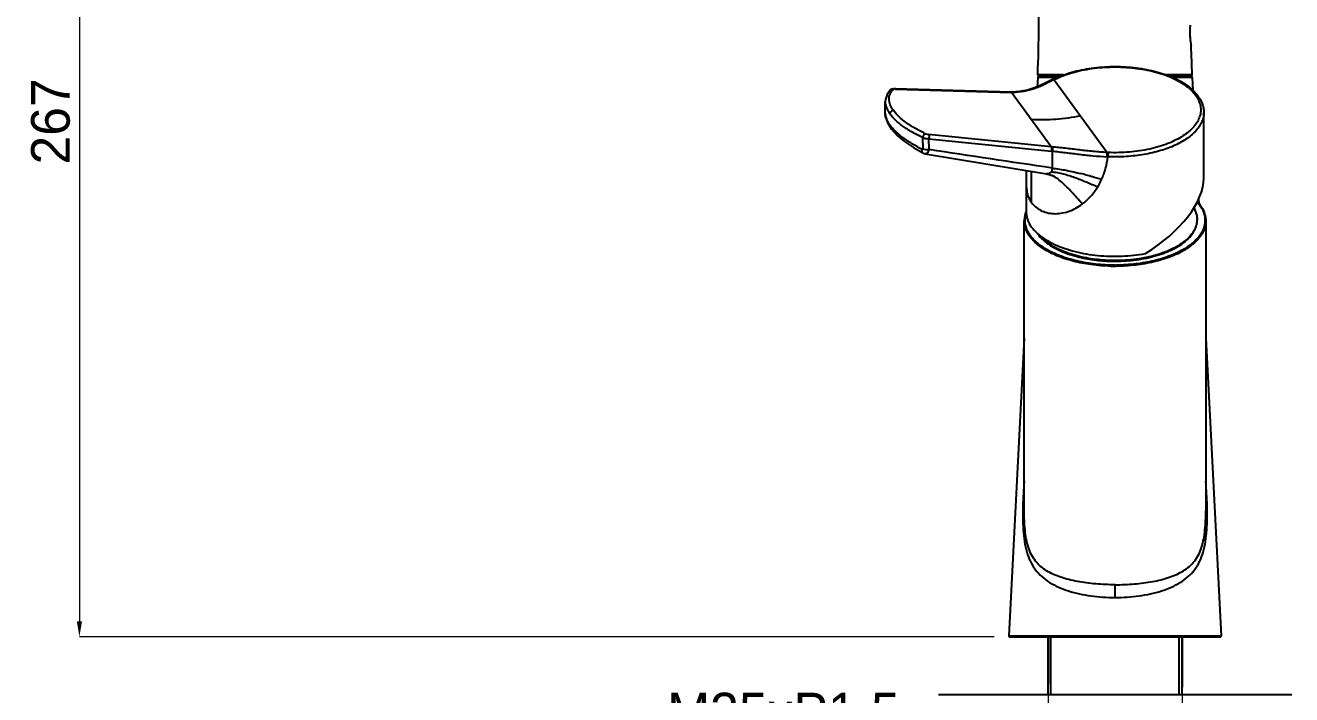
# Model space of a CAD drawing. Extents: x 0 to 1462, y 0 to 1072.
# Drawn here: x 715.1 to 1043, y 480.5 to 653.9 of the extents above; entities that cross this region are included whole.
import ezdxf

# ---------------------------------------------------------------- set-up
doc = ezdxf.new("R2010")
doc.units = 0
doc.header["$LTSCALE"] = 10
doc.header["$MEASUREMENT"] = 0
doc.header["$PDMODE"] = 3
doc.header["$PDSIZE"] = -10
doc.layers.get('0').update_dxf_attribs({"linetype": 'CONTINUOUS'})
doc.layers.get('DEFPOINTS').update_dxf_attribs({"linetype": 'CONTINUOUS'})
doc.styles.add('Daelim Dimension', font='')
doc.styles.get('Daelim Dimension').set_extended_font_data('나눔고딕')
doc.dimstyles.new('DEFAULT', dxfattribs={"dimscale": 2, "dimtxt": 2, "dimasz": 2, "dimexe": 0, "dimexo": 2, "dimgap": 1, "dimtad": 1, "dimdec": 0, "dimzin": 9, "dimdsep": 46, "dimtxsty": 'Daelim Dimension', "dimcen": 0.5, "dimclrd": 5, "dimclre": 5, "dimclrt": 256, "dimadec": 1, "dimazin": 0, "dimtfac": 1, "dimtdec": 0, "dimtix": 1, "dimtmove": 0, "dimatfit": 3, "dimfxl": 1, "dimtolj": 1, "dimtzin": 1, "dimlwd": 9, "dimlwe": 9, "dimarcsym": 0})

# ---------------------------------------------------------------- blocks, each defined once
blk = doc.blocks.new('*D7')
at = {"color": 5, "lineweight": 9, "ltscale": 0.5, "transparency": 16777216}
for p, q in [((767.64, 762.42), (729.15, 762.42)), ((729.15, 758.42), (729.15, 499.5)), ((965.97, 495.5), (729.15, 495.5))]:
    blk.add_line(p, q, dxfattribs=at)
at = {"color": 5, "ltscale": 0.5, "transparency": 16777216}
for points in [[(728.48, 758.42), (729.82, 758.42), (729.15, 762.42)], [(728.48, 499.5), (729.82, 499.5), (729.15, 495.5)]]:
    blk.add_solid(points, dxfattribs=at)
at = {"layer": 'DEFPOINTS', "color": 0, "ltscale": 0.5, "transparency": 16777216}
for p in [(771.64, 762.42), (729.15, 495.5), (969.97, 495.5)]:
    blk.add_point(p, dxfattribs=at)
at = {"color": 7, "ltscale": 0.5, "transparency": 16777216, "insert": (721.71, 628.96), "char_height": 10, "attachment_point": 5, "rotation": 90, "style": 'Daelim Dimension'}
blk.add_mtext('\\A1;267', dxfattribs=at)
blk = doc.blocks.new('*D9')
at = {"color": 5, "lineweight": 9, "ltscale": 0.5, "transparency": 16777216}
for p, q in [((979.91, 484.11), (979.91, 468.24)), ((1014.61, 484.11), (1014.61, 468.24)), ((979.91, 468.24), (876.42, 468.24)), ((1010.61, 468.24), (983.91, 468.24))]:
    blk.add_line(p, q, dxfattribs=at)
at = {"color": 5, "ltscale": 0.5, "transparency": 16777216}
for points in [[(983.91, 468.91), (983.91, 467.57), (979.91, 468.24)], [(1010.61, 468.91), (1010.61, 467.57), (1014.61, 468.24)]]:
    blk.add_solid(points, dxfattribs=at)
at = {"layer": 'DEFPOINTS', "color": 0, "ltscale": 0.5, "transparency": 16777216}
for p in [(979.91, 488.11), (1014.61, 488.11), (979.91, 468.24)]:
    blk.add_point(p, dxfattribs=at)
at = {"color": 7, "ltscale": 0.5, "transparency": 16777216, "insert": (911.41, 475.94), "char_height": 10, "attachment_point": 5, "style": 'Daelim Dimension'}
blk.add_mtext('\\A1;M35xP1.5', dxfattribs=at)

msp = doc.modelspace()

# ---------------------------------------------------------------- linework, layer by layer
at = {"color": 7, "linetype": 'Continuous'}
for p, q in [((977.25, 640.31), (977.13, 637.93)), ((982.76, 640.5), (977.45, 640.5)), ((977.47, 640.8), (983.48, 640.8)), ((979.27, 640.81), (979.26, 640.7)), ((983.24, 640.7), (979.26, 640.7)), ((979.26, 640.7), (979.26, 640.5)), ((981.32, 639.9), (981.32, 639.9)), ((1011.09, 640.8), (1017.05, 640.8)), ((1015.26, 640.7), (1011.32, 640.7)), ((1017.07, 640.5), (1011.77, 640.5)), ((1015.24, 640.81), (1015.26, 640.7)), ((1015.26, 640.7), (1015.26, 640.5)), ((1017.27, 640.31), (1017.44, 636.98)), ((939.04, 637.03), (939.04, 637.03)), ((940.28, 637.42), (939.92, 637.41)), ((970.36, 636.58), (940.28, 637.42)), ((940.28, 637.42), (940.28, 637.42)), ((940.45, 637.33), (970.49, 636.49)), ((970.56, 636.58), (970.36, 636.58)), ((972.52, 636.67), (970.56, 636.58)), ((937.77, 631.11), (937.77, 634.07)), ((1020.26, 614.26), (1020.26, 631.27)), ((947.45, 624.78), (947.54, 621.74)), ((980.76, 622.39), (949.01, 625.57)), ((949.04, 624.49), (980.78, 621.3)), ((947.48, 620.79), (947.48, 620.79)), ((948.15, 620.56), (979.54, 615.39)), ((974.26, 613.84), (974.26, 605.55)), ((979.55, 615.39), (979.54, 615.39)), ((981, 614.97), (981, 614.98)), ((1017.7, 606.67), (1018.13, 605.55)), ((1018.9, 608.84), (1018.96, 607.7)), ((973.76, 528.15), (973.76, 603.21)), ((1020.76, 603.21), (1020.76, 528.14)), ((996.33, 592.77), (996.34, 592.77)), ((997.34, 592.76), (997.35, 592.76)), ((973.76, 572.84), (969.77, 495.71)), ((1020.76, 572.84), (1024.75, 495.71)), ((973.76, 528.13), (973.76, 528.14)), ((1020.76, 528.12), (1020.76, 528.13)), ((969.97, 495.5), (1024.55, 495.5))]:
    msp.add_line(p, q, dxfattribs=at)
at = {"color": 9, "linetype": 'Continuous'}
for p, q in [((982.31, 640.31), (977.25, 640.31)), ((977.61, 641.01), (977.27, 641.01)), ((979.23, 641.01), (977.61, 641.01)), ((983.92, 641.01), (979.23, 641.01)), ((981.47, 639.77), (981.19, 639.63)), ((981.47, 639.77), (995.19, 620.91)), ((1015.29, 641.01), (1010.56, 641.01)), ((1017.27, 640.31), (1012.19, 640.31)), ((1016.91, 641.01), (1015.29, 641.01)), ((1017.25, 641.01), (1016.91, 641.01)), ((980.76, 622.39), (970.49, 636.49)), ((970.65, 636.49), (970.73, 636.48)), ((949.12, 621.68), (949.04, 624.49)), ((980.78, 621.3), (981.04, 621.27)), ((981.04, 616.86), (981.04, 621.28)), ((995.13, 619.82), (995.42, 619.81)), ((996.15, 591.48), (996.12, 591.48)), ((997.57, 591.46), (997.54, 591.46)), ((997.26, 505.66), (997.26, 508.97)), ((969.77, 495.71), (1024.75, 495.71))]:
    msp.add_line(p, q, dxfattribs=at)
at = {"color": 0, "linetype": 'Continuous'}
for p, q in [((979.91, 495.71), (979.91, 483.19)), ((979.91, 480.5), (979.91, 495.71)), ((980.66, 480.5), (980.66, 495.71)), ((1013.86, 480.5), (1013.86, 495.71)), ((1014.61, 495.71), (1014.61, 482.44)), ((1014.61, 480.5), (1014.61, 495.71)), ((1043, 480.5), (951.52, 480.5))]:
    msp.add_line(p, q, dxfattribs=at)
at = {"color": 7, "linetype": 'Continuous'}
for points in [[(981.11, 639.79), (978.84, 638.67), (976.67, 637.73), (974.59, 637.06), (972.52, 636.67)], [(939.04, 637.03), (938.23, 635.93), (937.81, 634.64), (937.77, 634.06)], [(939.92, 637.41), (939.5, 637.31), (939.16, 637.13), (939.04, 637.03)], [(937.77, 631.13), (937.84, 630.29), (938.36, 628.65)], [(938.36, 628.65), (939.38, 627), (940.86, 625.36), (942.78, 623.74), (945.06, 622.17), (947.48, 620.79)], [(947.48, 620.79), (947.85, 620.64), (948.15, 620.56)], [(974.23, 616.27), (974.23, 616.13), (974.25, 615.02), (974.26, 613.84)], [(979.54, 615.39), (979.82, 615.34), (980.18, 615.26), (980.5, 615.17), (980.77, 615.08), (980.94, 615), (981, 614.98)]]:
    msp.add_lwpolyline(points, dxfattribs=at)
for centre, radius, start, end in [((77.08, 608.15), 940.74, 2.0015, 2.4613), ((977.45, 640.3), 0.2, 90, 177.0391), ((977.47, 641), 0.2, 178.2754, 269.9424), ((1004.02, 593.84), 51.35, 116.2274, 116.4919), ((991.5, 619.23), 23.03, 116.0277, 116.2263), ((991.66, 618.92), 23.39, 115.4784, 116.0268), ((1017.05, 641), 0.2, 270.0577, 1.7529), ((1017.07, 640.3), 0.2, 2.9609, 90), ((1013.19, 603.56), 5.32, 358.1428, 359.9998), ((991.55, 618.53), 23.6, 243.4766, 245.699), ((997.26, 635.19), 42.43, 268.763, 269.9998), ((997.26, 635.14), 42.38, 270, 270.1164), ((969.97, 495.7), 0.2, 177.0391, 270), ((1024.55, 495.7), 0.2, 270, 2.9609)]:
    msp.add_arc(centre, radius, start, end, dxfattribs=at)
at = {"color": 9, "linetype": 'Continuous'}
for centre, radius, start, end in [((1003.95, 594.6), 50.46, 116.1954, 116.4598), ((971.46, 672.08), 35.6, 268.4471, 268.7041), ((941.11, 631.12), 3.34, 179.9759, 181.1566), ((984.85, 663.04), 40.85, 264.2458, 264.6032), ((999.37, 719.06), 98.24, 267.562, 267.7331), ((966.17, 529.24), 89.03, 73.6182, 75.5619), ((958.08, 501.34), 118.08, 72.4074, 73.6715), ((977.24, 621.49), 18.19, 328.6196, 335.3027), ((988.74, 611.59), 18.25, 237.3288, 237.5974), ((989.08, 612.13), 18.9, 237.6051, 239.2021), ((1005.34, 612.32), 19.39, 300.7882, 301.4824), ((997.26, 638.34), 46.87, 268.6419, 269.9996), ((997.26, 638.33), 46.6, 270, 270.438), ((997.26, 638.27), 46.8, 270, 270.3423)]:
    msp.add_arc(centre, radius, start, end, dxfattribs=at)
at = {"color": 7, "linetype": 'Continuous'}
msp.add_ellipse((997.26, 605.55), major_axis=(22.03, 12.57), ratio=0.524569, start_param=-1.512477, end_param=-0.29037, dxfattribs=at)
for points, knots in [([(977.27, 641.01), (977.41, 645.19), (977.61, 653.27), (977.54, 668.59), (976.37, 686.59), (973, 703.81), (968.81, 716.79), (964.85, 726.09), (960.77, 733.41), (957.02, 738.9), (953.96, 742.81), (950.66, 746.51), (945.99, 751.18), (939.73, 756.53), (931.74, 762.19), (923.51, 767.16), (915.01, 771.6), (909.14, 774.13), (906.12, 775.31)], [0, 0, 0, 0, 0.075934, 0.146971, 0.278336, 0.402902, 0.464642, 0.525808, 0.58634, 0.616434, 0.646467, 0.676487, 0.706503, 0.766409, 0.825843, 0.884133, 0.940979, 1, 1, 1, 1]), ([(1016.71, 653.85), (1016.71, 653.85), (1016.71, 653.85), (1016.7, 653.84), (1016.7, 653.82), (1016.7, 653.8), (1016.7, 653.77), (1016.7, 653.72), (1016.69, 653.64), (1016.68, 653.53), (1016.67, 653.4), (1016.66, 653.24), (1016.65, 653), (1016.63, 652.65), (1016.63, 652.2), (1016.63, 651.71), (1016.65, 651.2), (1016.68, 650.69), (1016.72, 650.2), (1016.77, 649.75), (1016.82, 649.4), (1016.86, 649.16), (1016.88, 649.01), (1016.9, 648.87), (1016.92, 648.76), (1016.93, 648.68), (1016.94, 648.63), (1016.95, 648.6), (1016.95, 648.58), (1016.96, 648.57), (1016.95, 648.56), (1016.96, 648.55), (1016.96, 648.55)], [0, 0, 0, 0, 0.000608, 0.002427, 0.005445, 0.009652, 0.015039, 0.021596, 0.038165, 0.059177, 0.08441, 0.113637, 0.146571, 0.222228, 0.308518, 0.402124, 0.499444, 0.596728, 0.690267, 0.776556, 0.852355, 0.885419, 0.914805, 0.94022, 0.961416, 0.978152, 0.98478, 0.990229, 0.994486, 0.997542, 0.999384, 1, 1, 1, 1]), ([(981.6, 640.03), (983.03, 640.71), (986.18, 641.85), (991.24, 642.88), (996.65, 643.28), (1002.08, 643.02), (1006.47, 642.27), (1009.73, 641.33), (1011.96, 640.5), (1013.98, 639.53), (1016.27, 638.13), (1017.75, 636.83), (1018.52, 635.86)], [0, 0, 0, 0, 0.121576, 0.254763, 0.394545, 0.535009, 0.670155, 0.734072, 0.794779, 0.851872, 0.905117, 1, 1, 1, 1]), ([(981.68, 639.87), (981.62, 639.9), (981.5, 639.94), (981.37, 639.92), (981.32, 639.9)], [0, 0, 0, 0, 0.536768, 1, 1, 1, 1]), ([(1018.52, 635.86), (1019.05, 635.19), (1019.72, 634.09), (1020.18, 632.48), (1020.26, 631.67), (1020.26, 631.27)], [0, 0, 0, 0, 0.515701, 0.759821, 1, 1, 1, 1]), ([(995.49, 620.9), (995.48, 620.83), (995.46, 620.67), (995.43, 620.31), (995.42, 620.01), (995.42, 619.81)], [0, 0, 0, 0, 0.188982, 0.445174, 1, 1, 1, 1]), ([(1018.63, 608.16), (1019.27, 607.44), (1020.09, 606.26), (1020.66, 604.51), (1020.76, 603.64), (1020.76, 603.21)], [0, 0, 0, 0, 0.524887, 0.765955, 1, 1, 1, 1]), ([(974.22, 605.56), (974.07, 605.18), (973.84, 604.41), (973.76, 603.61), (973.76, 603.21)], [0, 0, 0, 0, 0.506321, 1, 1, 1, 1]), ([(974.26, 605.55), (974.26, 605.22), (974.32, 604.54), (974.68, 603.17), (975.21, 602.21), (975.65, 601.62)], [0, 0, 0, 0, 0.237759, 0.480828, 1, 1, 1, 1]), ([(1018.51, 603.39), (1018.49, 602.93), (1018.34, 601.99), (1017.75, 600.64), (1016.83, 599.35), (1016.05, 598.58), (1015.61, 598.2)], [0, 0, 0, 0, 0.224907, 0.461526, 0.718101, 1, 1, 1, 1]), ([(1015.69, 598.1), (1016.13, 598.48), (1016.91, 599.27), (1017.82, 600.59), (1018.38, 601.97), (1018.51, 602.92), (1018.51, 603.39)], [0, 0, 0, 0, 0.281782, 0.537979, 0.774435, 1, 1, 1, 1]), ([(1018.13, 605.55), (1018.26, 605.23), (1018.44, 604.57), (1018.51, 603.89), (1018.51, 603.56)], [0, 0, 0, 0, 0.506384, 1, 1, 1, 1]), ([(975.65, 601.62), (976.05, 601.06), (977.04, 599.98), (978.2, 599.09), (978.84, 598.66)], [0, 0, 0, 0, 0.472781, 1, 1, 1, 1]), ([(977.12, 599.99), (977.25, 599.8), (977.84, 599.01), (978.55, 598.32), (979.13, 597.84)], [0, 0, 0, 0, 0.234974, 1, 1, 1, 1]), ([(979.22, 597.94), (979.05, 598.08), (978.4, 598.63), (977.81, 599.25), (977.43, 599.74)], [0, 0, 0, 0, 0.263648, 1, 1, 1, 1]), ([(978.84, 598.66), (979.01, 598.55), (979.71, 598.1), (980.44, 597.7), (981.01, 597.41)], [0, 0, 0, 0, 0.241259, 1, 1, 1, 1]), ([(979.13, 597.84), (979.66, 597.41), (980.83, 596.6), (982.8, 595.56), (985.03, 594.66), (986.62, 594.18), (987.44, 593.96)], [0, 0, 0, 0, 0.220345, 0.46151, 0.722171, 1, 1, 1, 1]), ([(987.49, 594.12), (986.66, 594.34), (985.09, 594.81), (982.88, 595.7), (980.91, 596.72), (979.75, 597.52), (979.22, 597.94)], [0, 0, 0, 0, 0.277374, 0.537872, 0.779194, 1, 1, 1, 1]), ([(981.83, 597.02), (982.63, 596.66), (984.32, 596), (987, 595.22), (989.86, 594.62), (993.89, 594.09), (999.02, 593.95), (1003.12, 594.38), (1005.12, 594.74)], [0, 0, 0, 0, 0.110874, 0.228864, 0.35264, 0.480655, 0.74239, 1, 1, 1, 1]), ([(1015.61, 598.2), (1015.12, 597.79), (1014.04, 596.99), (1012.2, 595.96), (1010.11, 595.06), (1007.81, 594.3), (1005.33, 593.7), (1001.81, 593.11), (999.09, 592.93), (997.26, 592.93)], [0, 0, 0, 0, 0.099078, 0.207376, 0.324436, 0.449367, 0.580949, 0.717716, 1, 1, 1, 1]), ([(997.35, 592.76), (999.19, 592.77), (1001.92, 592.95), (1005.44, 593.55), (1007.92, 594.16), (1010.22, 594.93), (1012.3, 595.84), (1014.13, 596.88), (1015.21, 597.68), (1015.69, 598.1)], [0, 0, 0, 0, 0.282828, 0.419739, 0.551366, 0.676243, 0.793154, 0.901216, 1, 1, 1, 1]), ([(987.44, 593.96), (988.86, 593.59), (991.81, 593.03), (994.8, 592.8), (996.33, 592.77)], [0, 0, 0, 0, 0.489195, 1, 1, 1, 1]), ([(997.26, 592.93), (995.58, 592.93), (992.29, 593.13), (989.04, 593.72), (987.49, 594.12)], [0, 0, 0, 0, 0.510769, 1, 1, 1, 1])]:
    msp.add_open_spline(points, degree=3, knots=knots, dxfattribs=at)
at = {"color": 9, "linetype": 'Continuous'}
for points, knots in [([(981.68, 639.87), (982.36, 640.21), (983.82, 640.84), (986.98, 641.88), (991.3, 642.78), (996.73, 643.18), (1002.2, 642.9), (1006.59, 642.11), (1009.84, 641.15), (1012.03, 640.29), (1013.99, 639.3), (1015.69, 638.2), (1017.11, 637), (1017.88, 636.1), (1018.2, 635.65)], [0, 0, 0, 0, 0.058923, 0.121677, 0.256163, 0.397866, 0.540212, 0.676555, 0.740617, 0.801059, 0.857402, 0.909336, 0.956798, 1, 1, 1, 1]), ([(981.19, 639.63), (980.39, 639.22), (979.2, 638.62), (977.57, 637.89), (976.33, 637.41), (975.03, 637), (973.17, 636.58), (971.72, 636.47), (970.73, 636.48)], [0, 0, 0, 0, 0.243417, 0.363336, 0.483735, 0.606317, 0.732692, 1, 1, 1, 1]), ([(981.11, 639.79), (981.13, 639.8), (981.18, 639.82), (981.25, 639.83), (981.3, 639.82)], [0, 0, 0, 0, 0.242598, 1, 1, 1, 1]), ([(981.3, 639.82), (981.31, 639.82), (981.37, 639.81), (981.43, 639.79), (981.47, 639.77)], [0, 0, 0, 0, 0.236625, 1, 1, 1, 1]), ([(939.92, 631.76), (939.74, 632.01), (939.43, 632.49), (939.06, 633.25), (938.83, 633.98), (938.74, 634.7), (938.8, 635.38), (939, 636.03), (939.33, 636.64), (939.63, 637), (939.8, 637.17)], [0, 0, 0, 0, 0.152808, 0.292503, 0.420623, 0.539707, 0.653151, 0.764978, 0.879389, 1, 1, 1, 1]), ([(939.8, 637.17), (939.67, 637.22), (939.46, 637.24), (939.2, 637.16), (939.09, 637.08), (939.04, 637.03)], [0, 0, 0, 0, 0.511329, 0.757873, 1, 1, 1, 1]), ([(940.17, 637.31), (940.1, 637.3), (939.96, 637.28), (939.84, 637.21), (939.8, 637.17)], [0, 0, 0, 0, 0.564117, 1, 1, 1, 1]), ([(940.45, 637.33), (940.43, 637.33), (940.33, 637.33), (940.24, 637.32), (940.17, 637.31)], [0, 0, 0, 0, 0.263717, 1, 1, 1, 1]), ([(940.45, 637.33), (940.43, 637.36), (940.38, 637.4), (940.31, 637.42), (940.28, 637.42)], [0, 0, 0, 0, 0.53807, 1, 1, 1, 1]), ([(970.49, 636.49), (970.48, 636.5), (970.45, 636.53), (970.41, 636.56), (970.38, 636.57)], [0, 0, 0, 0, 0.273923, 1, 1, 1, 1]), ([(970.73, 636.48), (970.71, 636.51), (970.66, 636.56), (970.59, 636.58), (970.56, 636.58)], [0, 0, 0, 0, 0.538903, 1, 1, 1, 1]), ([(937.77, 634.06), (937.77, 633.81), (937.83, 633.29), (938.06, 632.5), (938.45, 631.7), (938.79, 631.18), (938.98, 630.92)], [0, 0, 0, 0, 0.22091, 0.458269, 0.71695, 1, 1, 1, 1]), ([(1018.2, 635.65), (1018.49, 635.23), (1018.99, 634.37), (1019.42, 632.98), (1019.5, 631.57), (1019.22, 630.16), (1018.6, 628.8), (1017.64, 627.49), (1016.37, 626.27), (1014.82, 625.13), (1013, 624.1), (1010.94, 623.19), (1008.67, 622.41), (1005.36, 621.56), (1000.94, 620.91), (997.32, 620.83), (995.49, 620.9)], [0, 0, 0, 0, 0.046793, 0.090545, 0.132912, 0.175826, 0.221103, 0.270172, 0.323957, 0.382909, 0.44709, 0.516267, 0.589974, 0.667571, 0.831158, 1, 1, 1, 1]), ([(938.98, 628.03), (938.79, 628.28), (938.39, 628.9), (937.92, 629.9), (937.78, 630.69), (937.77, 631.05)], [0, 0, 0, 0, 0.28675, 0.667559, 1, 1, 1, 1]), ([(939.92, 631.76), (939.81, 631.77), (939.57, 631.73), (939.31, 631.57), (939.14, 631.39), (939.02, 631.2), (938.98, 631.03), (938.98, 630.92)], [0, 0, 0, 0, 0.247347, 0.507125, 0.636993, 0.763535, 1, 1, 1, 1]), ([(947.45, 624.78), (946.52, 625.21), (944.77, 626.11), (942.4, 627.61), (940.46, 629.18), (939.4, 630.34), (938.98, 630.92)], [0, 0, 0, 0, 0.291417, 0.558408, 0.795663, 1, 1, 1, 1]), ([(948.06, 625.83), (947.17, 626.25), (945.49, 627.12), (943.21, 628.58), (941.35, 630.09), (940.33, 631.2), (939.92, 631.76)], [0, 0, 0, 0, 0.291368, 0.558463, 0.795765, 1, 1, 1, 1]), ([(988.33, 630.34), (986.21, 629.95), (981.99, 629.38), (977.72, 629.3), (975.62, 629.44)], [0, 0, 0, 0, 0.506434, 1, 1, 1, 1]), ([(1020.26, 631.27), (1020.26, 630.88), (1020.17, 630.07), (1019.8, 628.88), (1019.18, 627.72), (1018, 626.18), (1015.92, 624.41), (1012.76, 622.67), (1008.98, 621.28), (1004.71, 620.31), (1000.13, 619.78), (997, 619.75), (995.42, 619.81)], [0, 0, 0, 0, 0.040142, 0.081525, 0.125235, 0.172109, 0.277143, 0.398538, 0.53508, 0.683734, 0.84031, 1, 1, 1, 1]), ([(947.37, 621.71), (946.45, 622.17), (944.72, 623.12), (942.38, 624.68), (940.45, 626.29), (939.4, 627.45), (938.98, 628.03)], [0, 0, 0, 0, 0.291394, 0.558821, 0.796347, 1, 1, 1, 1]), ([(948.06, 625.83), (948.03, 625.81), (947.96, 625.76), (947.83, 625.63), (947.68, 625.41), (947.53, 625.11), (947.47, 624.89), (947.45, 624.78)], [0, 0, 0, 0, 0.087506, 0.194751, 0.453823, 0.738079, 1, 1, 1, 1]), ([(947.45, 624.78), (947.57, 624.73), (947.83, 624.65), (948.36, 624.53), (948.77, 624.49), (949.04, 624.49)], [0, 0, 0, 0, 0.242555, 0.495822, 1, 1, 1, 1]), ([(948.06, 625.83), (948.13, 625.8), (948.44, 625.67), (948.77, 625.59), (949.01, 625.57)], [0, 0, 0, 0, 0.246274, 1, 1, 1, 1]), ([(949.01, 625.57), (949.05, 625.51), (949.1, 625.35), (949.12, 625.09), (949.1, 624.79), (949.07, 624.59), (949.04, 624.49)], [0, 0, 0, 0, 0.189654, 0.440431, 0.722865, 1, 1, 1, 1]), ([(947.48, 620.79), (947.44, 620.81), (947.38, 620.88), (947.34, 621), (947.31, 621.15), (947.31, 621.4), (947.35, 621.6), (947.37, 621.71)], [0, 0, 0, 0, 0.16181, 0.260082, 0.374182, 0.653901, 1, 1, 1, 1]), ([(947.54, 621.74), (947.54, 621.73), (947.53, 621.69), (947.48, 621.68), (947.42, 621.68), (947.39, 621.7), (947.37, 621.71)], [0, 0, 0, 0, 0.236728, 0.468718, 0.723284, 1, 1, 1, 1]), ([(949.12, 621.68), (948.85, 621.63), (948.32, 621.6), (947.79, 621.68), (947.54, 621.74)], [0, 0, 0, 0, 0.511057, 1, 1, 1, 1]), ([(949.12, 621.68), (949.07, 621.51), (948.95, 621.21), (948.75, 620.88), (948.57, 620.7), (948.43, 620.61), (948.29, 620.56), (948.19, 620.56), (948.15, 620.56)], [0, 0, 0, 0, 0.332298, 0.608682, 0.724179, 0.825376, 0.915413, 1, 1, 1, 1]), ([(980.76, 622.39), (980.79, 622.33), (980.84, 622.17), (980.86, 621.9), (980.84, 621.6), (980.81, 621.4), (980.78, 621.3)], [0, 0, 0, 0, 0.189997, 0.441579, 0.724257, 1, 1, 1, 1]), ([(995.19, 620.91), (994.6, 620.94), (993.4, 621.02), (991.62, 621.17), (989.83, 621.37), (987.45, 621.65), (985.08, 621.93), (982.74, 622.19), (981.58, 622.31), (981.01, 622.37)], [0, 0, 0, 0, 0.125749, 0.251551, 0.377487, 0.503646, 0.755434, 0.879355, 1, 1, 1, 1]), ([(981.01, 622.37), (981.05, 622.31), (981.09, 622.15), (981.12, 621.88), (981.1, 621.58), (981.06, 621.37), (981.04, 621.28)], [0, 0, 0, 0, 0.190088, 0.441862, 0.724569, 1, 1, 1, 1]), ([(981.04, 621.28), (981.6, 621.21), (982.75, 621.09), (985.08, 620.81), (988.02, 620.45), (991.56, 620.05), (993.94, 619.87), (995.13, 619.82)], [0, 0, 0, 0, 0.120423, 0.244361, 0.49621, 0.748388, 1, 1, 1, 1]), ([(993.77, 613.89), (994.19, 614.82), (994.9, 616.76), (995.3, 618.79), (995.42, 619.81)], [0, 0, 0, 0, 0.499069, 1, 1, 1, 1]), ([(995.19, 620.91), (995.18, 620.84), (995.16, 620.68), (995.14, 620.32), (995.13, 620.02), (995.13, 619.82)], [0, 0, 0, 0, 0.189131, 0.445338, 1, 1, 1, 1]), ([(981.04, 616.86), (981.01, 616.69), (980.95, 616.37), (980.86, 616.06), (980.81, 615.92)], [0, 0, 0, 0, 0.537384, 1, 1, 1, 1]), ([(981.04, 616.86), (982.25, 616.73), (984.71, 616.33), (987.13, 615.77), (988.36, 615.45)], [0, 0, 0, 0, 0.489803, 1, 1, 1, 1]), ([(975.65, 607.95), (975.65, 608.63), (975.65, 609.98), (975.64, 612.01), (975.65, 614.03), (975.64, 615.38), (975.6, 616.05)], [0, 0, 0, 0, 0.251021, 0.502021, 0.752651, 1, 1, 1, 1]), ([(980.81, 615.92), (980.74, 615.82), (980.59, 615.63), (980.27, 615.44), (979.92, 615.36), (979.67, 615.37), (979.55, 615.39)], [0, 0, 0, 0, 0.253896, 0.497127, 0.74256, 1, 1, 1, 1]), ([(980.81, 615.92), (980.94, 615.91), (981.19, 615.89), (981.71, 615.82), (982.6, 615.69), (983.88, 615.41), (985.38, 614.98), (987.38, 614.3), (989.85, 613.31), (991.8, 612.45), (992.77, 612.02)], [0, 0, 0, 0, 0.030754, 0.061478, 0.122897, 0.245982, 0.369907, 0.494907, 0.747478, 1, 1, 1, 1]), ([(986.39, 610.29), (985.97, 610.75), (985.13, 611.65), (983.83, 612.93), (982.48, 614.07), (981.5, 614.71), (981, 614.97)], [0, 0, 0, 0, 0.260256, 0.515706, 0.762737, 1, 1, 1, 1]), ([(974.26, 612.72), (974.26, 612.27), (974.31, 611.38), (974.56, 610.12), (975, 608.96), (975.41, 608.27), (975.65, 607.95)], [0, 0, 0, 0, 0.270339, 0.524076, 0.765614, 1, 1, 1, 1]), ([(988.85, 607.61), (988.64, 607.83), (987.81, 608.71), (987, 609.61), (986.39, 610.29)], [0, 0, 0, 0, 0.245804, 1, 1, 1, 1]), ([(988.85, 607.61), (989.62, 608.2), (991.07, 609.56), (992.25, 611.17), (992.77, 612.02)], [0, 0, 0, 0, 0.494431, 1, 1, 1, 1]), ([(975.65, 607.95), (975.95, 607.53), (976.67, 606.75), (978.03, 605.86), (979.61, 605.28), (981.37, 605.02), (983.26, 605.12), (985.88, 605.74), (987.73, 606.76), (988.85, 607.61)], [0, 0, 0, 0, 0.106217, 0.214956, 0.328954, 0.449586, 0.577605, 0.71268, 1, 1, 1, 1]), ([(1018.58, 608.08), (1018.99, 607.62), (1019.7, 606.65), (1020.39, 605.06), (1020.63, 603.41), (1020.41, 601.76), (1019.73, 600.16), (1018.62, 598.64), (1017.12, 597.22), (1015.93, 596.4), (1015.28, 596)], [0, 0, 0, 0, 0.126761, 0.242862, 0.352973, 0.462997, 0.578859, 0.705274, 0.845211, 1, 1, 1, 1]), ([(978.88, 596.22), (977.97, 596.81), (976.37, 598.04), (974.86, 599.99), (974.19, 601.62), (973.94, 602.83), (973.95, 604.04), (974.13, 604.83), (974.25, 605.22)], [0, 0, 0, 0, 0.297098, 0.552291, 0.668129, 0.779184, 0.888669, 1, 1, 1, 1]), ([(978.72, 595.99), (977.97, 596.47), (976.62, 597.49), (975.01, 599.27), (973.99, 601.19), (973.76, 602.56), (973.76, 603.21)], [0, 0, 0, 0, 0.293579, 0.553199, 0.784755, 1, 1, 1, 1]), ([(1020.76, 603.21), (1020.76, 602.54), (1020.5, 601.12), (1019.42, 599.13), (1017.7, 597.3), (1016.26, 596.27), (1015.46, 595.78)], [0, 0, 0, 0, 0.213597, 0.444427, 0.704642, 1, 1, 1, 1]), ([(996.12, 591.48), (994.45, 591.52), (991.19, 591.77), (986.52, 592.66), (982.34, 594.02), (979.83, 595.28), (978.72, 595.99)], [0, 0, 0, 0, 0.275225, 0.538848, 0.782588, 1, 1, 1, 1]), ([(997.26, 591.74), (995.57, 591.74), (992.26, 591.91), (987.5, 592.71), (983.18, 593.99), (980.57, 595.21), (979.4, 595.9)], [0, 0, 0, 0, 0.272759, 0.535879, 0.780625, 1, 1, 1, 1]), ([(1015.26, 595.66), (1014.11, 594.97), (1011.52, 593.76), (1007.24, 592.48), (1002.52, 591.67), (999.24, 591.47), (997.57, 591.46)], [0, 0, 0, 0, 0.219515, 0.464132, 0.727096, 1, 1, 1, 1]), ([(1015.28, 596), (1014.14, 595.31), (1011.56, 594.08), (1007.3, 592.77), (1002.58, 591.95), (999.29, 591.75), (997.61, 591.74)], [0, 0, 0, 0, 0.21874, 0.463168, 0.726458, 1, 1, 1, 1]), ([(973.74, 535.73), (973.59, 533.63), (973.41, 530.48), (973.36, 526.3), (973.46, 523.23), (973.75, 520.27), (974.32, 517.5), (975.25, 515), (976.58, 512.83), (978.29, 511.01), (980.34, 509.51), (982.68, 508.29), (985.27, 507.32), (988.07, 506.58), (992.07, 505.86), (995.17, 505.66), (997.26, 505.66)], [0, 0, 0, 0, 0.137229, 0.205474, 0.27266, 0.337654, 0.399115, 0.456421, 0.51059, 0.563849, 0.61827, 0.6752, 0.73522, 0.798299, 0.863974, 1, 1, 1, 1]), ([(997.26, 505.66), (999.34, 505.66), (1002.44, 505.86), (1006.44, 506.58), (1009.24, 507.32), (1011.83, 508.29), (1014.17, 509.5), (1016.21, 511), (1017.92, 512.81), (1019.26, 514.98), (1020.19, 517.47), (1020.76, 520.23), (1021.06, 523.19), (1021.15, 526.26), (1021.11, 530.44), (1020.93, 533.58), (1020.78, 535.68)], [0, 0, 0, 0, 0.13604, 0.201728, 0.264822, 0.324864, 0.381814, 0.436255, 0.48952, 0.543677, 0.600942, 0.662357, 0.727337, 0.794508, 0.86275, 1, 1, 1, 1]), ([(997.26, 508.97), (995.6, 508.97), (992.34, 509.1), (988.35, 509.61), (985.33, 510.26), (983.24, 510.87), (981.31, 511.62), (979.54, 512.54), (977.97, 513.67), (976.63, 515.06), (975.55, 516.73), (974.76, 518.68), (974.24, 520.86), (973.93, 523.2), (973.78, 525.64), (973.76, 527.3), (973.76, 528.13)], [0, 0, 0, 0, 0.139616, 0.273872, 0.337604, 0.398554, 0.456608, 0.512, 0.565483, 0.618512, 0.673194, 0.731581, 0.7945, 0.861158, 0.930065, 1, 1, 1, 1]), ([(997.26, 508.97), (998.92, 508.97), (1002.18, 509.1), (1006.89, 509.7), (1010.57, 510.59), (1013.21, 511.62), (1014.97, 512.54), (1016.54, 513.67), (1017.89, 515.05), (1018.96, 516.72), (1019.75, 518.67), (1020.27, 520.86), (1020.58, 523.2), (1020.73, 525.64), (1020.76, 527.29), (1020.76, 528.12)], [0, 0, 0, 0, 0.139631, 0.2739, 0.398515, 0.456576, 0.511974, 0.565462, 0.618497, 0.673182, 0.73157, 0.794489, 0.861148, 0.930059, 1, 1, 1, 1])]:
    msp.add_open_spline(points, degree=3, knots=knots, dxfattribs=at)
for points in [[(970.38, 636.57), (970.36, 636.58), (970.34, 636.58), (970.32, 636.59)], [(981.04, 616.86), (970.4, 618.47), (959.76, 620.07), (949.12, 621.68)]]:
    msp.add_open_spline(points, degree=3, dxfattribs=at)

# ---------------------------------------------------------------- dimensions: what is measured, and where the dimension line sits
at = {"color": 5, "ltscale": 0.5}
dim = msp.add_linear_dim(base=(729.15, 495.5), p1=(771.64, 762.42), p2=(969.97, 495.5), angle=90, dimstyle='DEFAULT', override={"dimtxt": 5, "dimdec": 0, "dimclrd": 5, "dimclre": 5, "dimclrt": 7}, dxfattribs=at)
dim.commit()
dim.dimension.update_dxf_attribs({"geometry": '*D7', "text_midpoint": (721.71, 628.96)})
dim = msp.add_linear_dim(base=(979.91, 468.24), p1=(1014.61, 488.11), p2=(979.91, 488.11), text='M35xP1.5', dimstyle='DEFAULT', override={"dimtxt": 5, "dimdec": 0, "dimclrd": 5, "dimclre": 5, "dimclrt": 7}, dxfattribs=at)
dim.commit()
dim.dimension.update_dxf_attribs({"geometry": '*D9', "text_midpoint": (911.41, 468.24), "dimtype": 128})

doc.saveas('drawing.dxf')
